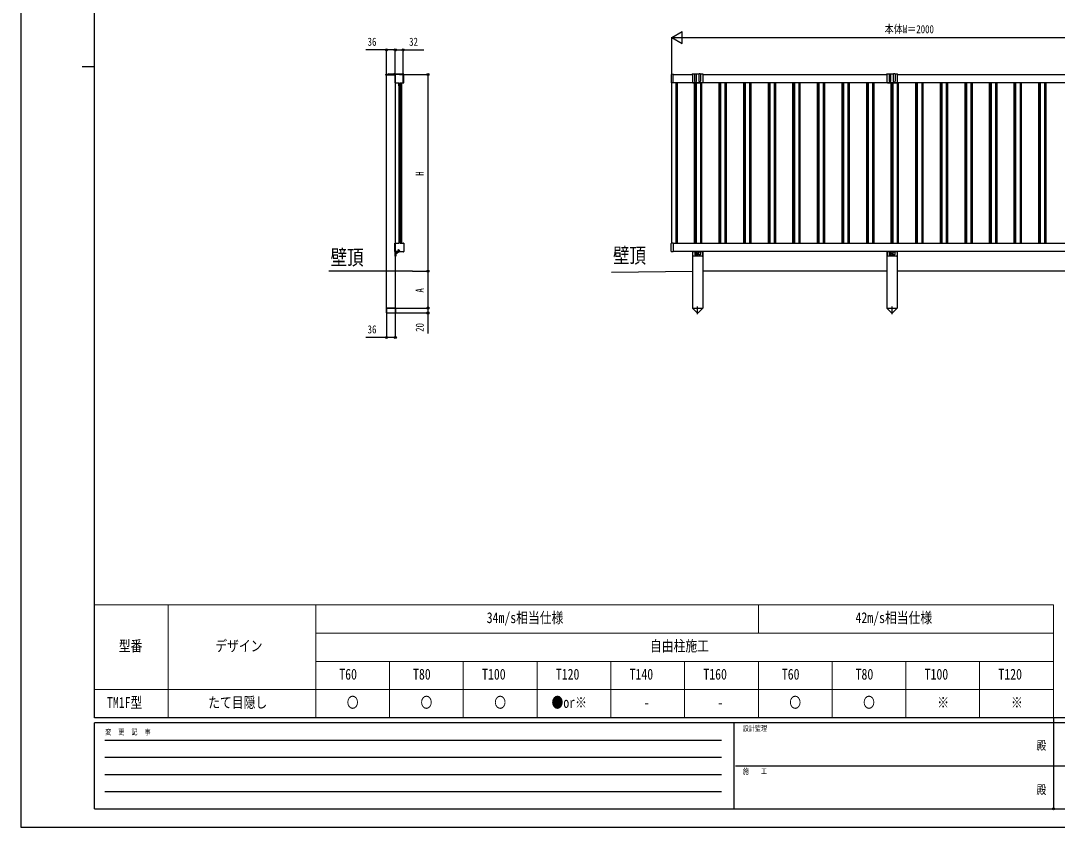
# Model space of a CAD drawing. Units: millimetres, scale not verified. Extents: x -4205 to 4205, y -2970 to 2970.
# Drawn here: x -4205 to 11, y -2970 to 311 of the extents above; entities that cross this region are included whole.
import ezdxf
from ezdxf.enums import TextEntityAlignment as Align

# ---------------------------------------------------------------- set-up
doc = ezdxf.new("R2010")
doc.units = ezdxf.units.MM
doc.header["$LTSCALE"] = 16
doc.header["$PDMODE"] = 32
doc.header["$PDSIZE"] = 8
doc.layers.add('0-1_TABLE1', color=7, linetype='Continuous', lineweight=18)
for name, color, linetype in [('0-2_USER1', 3, 'Continuous'), ('0-3_YKK_A1', 4, 'Continuous'), ('0-4_YKK_D', 6, 'Continuous'), ('0-5_YKK_ZWAK', 7, 'Continuous')]:
    doc.layers.add(name, color=color, linetype=linetype)
doc.styles.add('ＭＳ ゴシック', font='')
doc.styles.get('ＭＳ ゴシック').set_extended_font_data('MS Gothic')

msp = doc.modelspace()

# ---------------------------------------------------------------- linework, layer by layer
at = {"layer": '0-1_TABLE1'}
for p, q in [((-3904.98, -2065), (-4.98, -2065)), ((-3904.98, -2065), (-3904.98, -2525)), ((-3604.98, -2065), (-3604.98, -2525)), ((-3004.98, -2065), (-3004.98, -2525)), ((-1204.98, -2065), (-1204.98, -2180)), ((-4.98, -2065), (-4.98, -2525)), ((-3004.98, -2180), (-4.98, -2180)), ((-3004.98, -2295), (-4.98, -2295)), ((-2704.98, -2295), (-2704.98, -2525)), ((-2404.98, -2295), (-2404.98, -2525)), ((-2104.98, -2295), (-2104.98, -2525)), ((-1804.98, -2295), (-1804.98, -2525)), ((-1504.98, -2295), (-1504.98, -2525)), ((-1204.98, -2295), (-1204.98, -2525)), ((-904.98, -2295), (-904.98, -2525)), ((-604.98, -2295), (-604.98, -2525)), ((-304.98, -2295), (-304.98, -2525)), ((-3904.98, -2410), (-4.98, -2410)), ((-3904.98, -2525), (-4.98, -2525))]:
    msp.add_line(p, q, dxfattribs=at)
at = {"layer": '0-3_YKK_A1'}
for p, q in [((-2719.44, 89.02), (-2719.44, 92.02)), ((-2685.94, 89.02), (-2719.44, 89.02)), ((-2717.94, 93.52), (-2650.45, 93.52)), ((-2717.94, 92.02), (-2717.94, 89.02)), ((-2717.44, -707.91), (-2717.44, 89.02)), ((-2708.14, 94.52), (-2650.15, 94.52)), ((-2688.62, 93.52), (-2680.67, 93.52)), ((-2686.89, 92.02), (-2686.89, 93.52)), ((-2681.44, 93.52), (-2685.94, 89.02)), ((-2683.5, 93.73), (-2684.64, 93.12)), ((-2684.22, 96), (-2684.22, 95.12)), ((-2683.68, 92.22), (-2683.68, 58.72)), ((-2682.57, 95.6), (-2683.5, 93.73)), ((-2683.45, 93.52), (-2683.45, 91.51)), ((-2648.19, 93.2), (-2682.69, 93.2)), ((-2682.39, 92.02), (-2682.39, 93.52)), ((-2681.44, 92.02), (-2681.44, -630.88)), ((-2681.17, 93.52), (-2681.17, 92.02)), ((-2679.74, 93.52), (-2679.74, 92.02)), ((-2666.17, 93.52), (-2666.17, 92.02)), ((-2664.74, 93.52), (-2664.74, 92.02)), ((-2649.74, 58.52), (-2649.44, 92.02)), ((-2648.24, 58.51), (-2647.95, 91)), ((-2647.21, 58.72), (-2647.21, 92.22)), ((-2647.2, 63), (-2646.95, 91.29)), ((-1559.04, 91.79), (-1559.04, 59.15)), ((-1551.36, 93.2), (-1558.1, 92.79)), ((-1551.04, 92.09), (-1473.04, 92.09)), ((-1464.04, 93.49), (-1473.04, 93.49)), ((-1473.04, 93.49), (-1473.04, 88.99)), ((-1473.04, 88.99), (-1473.04, 60.48)), ((-1464.04, 93.49), (-1464.04, 65.01)), ((-1463.04, 94.49), (-1458.04, 94.49)), ((-1447.04, 93.49), (-1457.04, 93.49)), ((-1457.04, 65.01), (-1457.04, 93.49)), ((-1447.04, 93.49), (-1447.04, 65.01)), ((-1441.04, 94.49), (-1446.04, 94.49)), ((-1431.04, 93.49), (-1440.04, 93.49)), ((-1440.04, 93.49), (-1440.04, 65.01)), ((-1431.04, 93.49), (-1431.04, 88.99)), ((-1431.04, 92.09), (-682.04, 92.09)), ((-1431.04, 88.99), (-1431.04, 60.48)), ((-673.04, 93.49), (-682.04, 93.49)), ((-682.04, 93.49), (-682.04, 88.99)), ((-682.04, 88.99), (-682.04, 60.48)), ((-673.04, 93.49), (-673.04, 65.01)), ((-672.04, 94.49), (-667.04, 94.49)), ((-656.04, 93.49), (-666.04, 93.49)), ((-666.04, 65.01), (-666.04, 93.49)), ((-656.04, 93.49), (-656.04, 65.01)), ((-650.04, 94.49), (-655.04, 94.49)), ((-640.04, 93.49), (-649.04, 93.49)), ((-649.04, 93.49), (-649.04, 65.01)), ((-640.04, 93.49), (-640.04, 88.99)), ((-640.04, 92.09), (317.96, 92.09)), ((-640.04, 88.99), (-640.04, 60.48)), ((-2682.69, 57.74), (-2682.47, 57.74)), ((-2682.47, 57.74), (-2682.19, 57.93)), ((-2673.44, 57.99), (-2667.44, 57.99)), ((-2667.45, 49.61), (-2667.45, -585.47)), ((-2667.44, 49.61), (-2667.45, 49.61)), ((-2667.44, 57.22), (-2667.44, 57.99)), ((-2667.44, 45.71), (-2667.44, 57.22)), ((-2666.45, -579.85), (-2666.45, 43.99)), ((-2664.95, -579.64), (-2664.95, 43.78)), ((-2663.44, 45.71), (-2663.44, 57.22)), ((-2662.95, -593.85), (-2662.95, 57.99)), ((-2660.95, -593.85), (-2660.95, 57.99)), ((-2657.44, 57.99), (-2656.44, 57.93)), ((-2656.95, 57.96), (-2656.95, -593.82)), ((-2656.44, 57.93), (-2648.69, 57.93)), ((-2649.74, 58.52), (-2648.24, 58.51)), ((-2648.42, 57.74), (-2648.69, 57.93)), ((-2648.41, 57.74), (-2648.19, 57.74)), ((-1558.49, 58.25), (-1558.49, -594.08)), ((-1551.36, 57.74), (-1558.1, 58.15)), ((-1551.04, 58.04), (-1551.04, 58.72)), ((438.45, 58.09), (-1551.04, 58.09)), ((-1540.69, 58.09), (-1540.69, -593.91)), ((-1535.69, 58.09), (-1535.69, -593.91)), ((-1471.04, 58.48), (-1452.76, 58.48)), ((-1465.69, 58.09), (-1465.69, -593.91)), ((-1461.39, 58.09), (-1461.39, -593.91)), ((-1458.49, 58.09), (-1458.49, -593.91)), ((-1451.33, 58.48), (-1433.04, 58.48)), ((-1440.69, 58.09), (-1440.69, -593.91)), ((-1435.69, 58.09), (-1435.69, -593.91)), ((-1365.69, 58.09), (-1365.69, -593.91)), ((-1361.39, 58.09), (-1361.39, -593.91)), ((-1358.49, 58.09), (-1358.49, -593.91)), ((-1340.69, 58.09), (-1340.69, -593.91)), ((-1335.69, 58.09), (-1335.69, -593.91)), ((-1265.69, 58.09), (-1265.69, -593.91)), ((-1261.39, 58.09), (-1261.39, -593.91)), ((-1258.49, 58.09), (-1258.49, -593.91)), ((-1240.69, 58.09), (-1240.69, -593.91)), ((-1235.69, 58.09), (-1235.69, -593.91)), ((-1165.69, 58.09), (-1165.69, -593.91)), ((-1161.39, 58.09), (-1161.39, -593.91)), ((-1158.49, 58.09), (-1158.49, -593.91)), ((-1140.69, 58.09), (-1140.69, -593.91)), ((-1135.69, 58.09), (-1135.69, -593.91)), ((-1065.69, 58.09), (-1065.69, -593.91)), ((-1061.39, 58.09), (-1061.39, -593.91)), ((-1058.49, 58.09), (-1058.49, -593.91)), ((-1040.69, 58.09), (-1040.69, -593.91)), ((-1035.69, 58.09), (-1035.69, -593.91)), ((-965.69, 58.09), (-965.69, -593.91)), ((-961.39, 58.09), (-961.39, -593.91)), ((-958.49, 58.09), (-958.49, -593.91)), ((-940.69, 58.09), (-940.69, -593.91)), ((-935.69, 58.09), (-935.69, -593.91)), ((-865.69, 58.09), (-865.69, -593.91)), ((-861.39, 58.09), (-861.39, -593.91)), ((-858.49, 58.09), (-858.49, -593.91)), ((-840.69, 58.09), (-840.69, -593.91)), ((-835.69, 58.09), (-835.69, -593.91)), ((-765.69, 58.09), (-765.69, -593.91)), ((-761.39, 58.09), (-761.39, -593.91)), ((-758.49, 58.09), (-758.49, -593.91)), ((-740.69, 58.09), (-740.69, -593.91)), ((-735.69, 58.09), (-735.69, -593.91)), ((-680.04, 58.48), (-661.75, 58.48)), ((-665.69, 58.09), (-665.69, -593.91)), ((-661.39, 58.09), (-661.39, -593.91)), ((-660.32, 58.48), (-642.04, 58.48)), ((-658.49, 58.09), (-658.49, -593.91)), ((-640.69, 58.09), (-640.69, -593.91)), ((-635.69, 58.09), (-635.69, -593.91)), ((-565.69, 58.09), (-565.69, -593.91)), ((-561.39, 58.09), (-561.39, -593.91)), ((-558.49, 58.09), (-558.49, -593.91)), ((-540.69, 58.09), (-540.69, -593.91)), ((-535.69, 58.09), (-535.69, -593.91)), ((-465.69, 58.09), (-465.69, -593.91)), ((-461.39, 58.09), (-461.39, -593.91)), ((-458.49, 58.09), (-458.49, -593.91)), ((-440.69, 58.09), (-440.69, -593.91)), ((-435.69, 58.09), (-435.69, -593.91)), ((-365.69, 58.09), (-365.69, -593.91)), ((-361.39, 58.09), (-361.39, -593.91)), ((-358.49, 58.09), (-358.49, -593.91)), ((-340.69, 58.09), (-340.69, -593.91)), ((-335.69, 58.09), (-335.69, -593.91)), ((-265.69, 58.09), (-265.69, -593.91)), ((-261.39, 58.09), (-261.39, -593.91)), ((-258.49, 58.09), (-258.49, -593.91)), ((-240.69, 58.09), (-240.69, -593.91)), ((-235.69, 58.09), (-235.69, -593.91)), ((-165.69, 58.09), (-165.69, -593.91)), ((-161.39, 58.09), (-161.39, -593.91)), ((-158.49, 58.09), (-158.49, -593.91)), ((-140.69, 58.09), (-140.69, -593.91)), ((-135.69, 58.09), (-135.69, -593.91)), ((-65.69, 58.09), (-65.69, -593.91)), ((-61.39, 58.09), (-61.39, -593.91)), ((-58.49, 58.09), (-58.49, -593.91)), ((-40.69, 58.09), (-40.69, -593.91)), ((-35.69, 58.09), (-35.69, -593.91)), ((-2667.44, -585.47), (-2667.45, -585.47)), ((-2667.44, -581.57), (-2667.44, -593.08)), ((-2663.44, -581.57), (-2663.44, -593.08)), ((-2683.68, -628.08), (-2683.68, -594.58)), ((-2682.69, -593.59), (-2682.47, -593.59)), ((-2648.19, -629.06), (-2682.69, -629.06)), ((-2682.47, -593.6), (-2682.19, -593.79)), ((-2681.44, -646.88), (-2681.44, -630.38)), ((-2679.94, -629.88), (-2679.94, -646.88)), ((-2679.94, -631.63), (-2679.94, -637.88)), ((-2679.94, -631.63), (-2679.44, -631.63)), ((-2679.44, -629.38), (-2668.64, -629.38)), ((-2679.44, -631.63), (-2679.44, -637.88)), ((-2668.14, -627.88), (-2678.94, -627.88)), ((-2678.94, -640.88), (-2678.94, -631.38)), ((-2677.94, -630.38), (-2668.64, -630.38)), ((-2673.44, -593.85), (-2667.44, -593.85)), ((-2670.64, -620.88), (-2671.14, -621.38)), ((-2670.64, -620.88), (-2668.14, -620.88)), ((-2667.64, -622.88), (-2667.64, -627.38)), ((-2667.44, -593.08), (-2667.44, -593.85)), ((-2666.14, -622.88), (-2666.14, -626.88)), ((-2665.14, -624.88), (-2665.14, -626.88)), ((-2657.44, -593.85), (-2656.44, -593.79)), ((-2656.95, -593.88), (-2656.95, -593.88)), ((-2656.44, -593.79), (-2648.69, -593.79)), ((-2648.42, -593.6), (-2648.69, -593.79)), ((-2648.41, -593.59), (-2648.19, -593.59)), ((-2647.21, -594.58), (-2647.21, -628.08)), ((-1559.04, -627.61), (-1559.04, -594.97)), ((-1551.36, -593.56), (-1558.1, -593.97)), ((-1551.36, -629.02), (-1558.1, -628.61)), ((-1551.04, -593.86), (-1551.04, -594.54)), ((-1551.04, -593.91), (438.45, -593.91)), ((438.45, -627.91), (-1551.04, -627.91)), ((-1473.04, -627.91), (-1473.04, -857.91)), ((-1472.54, -627.91), (-1472.54, -644.88)), ((-1463.54, -629.38), (-1472.54, -629.38)), ((-1463.54, -627.88), (-1463.54, -639.88)), ((-1462.54, -630.38), (-1457.54, -630.38)), ((-1456.54, -639.88), (-1456.54, -627.88)), ((-1447.54, -629.38), (-1456.54, -629.38)), ((-1447.54, -639.88), (-1447.54, -627.88)), ((-1441.54, -630.38), (-1446.54, -630.38)), ((-1440.54, -627.88), (-1440.54, -639.88)), ((-1431.54, -629.38), (-1440.54, -629.38)), ((-1431.54, -627.91), (-1431.54, -644.88)), ((-1431.04, -627.91), (-1431.04, -857.91)), ((-682.04, -627.91), (-682.04, -857.91)), ((-681.54, -627.91), (-681.54, -644.88)), ((-672.54, -629.38), (-681.54, -629.38)), ((-672.54, -627.88), (-672.54, -639.88)), ((-671.54, -630.38), (-666.54, -630.38)), ((-665.54, -639.88), (-665.54, -627.88)), ((-656.54, -629.38), (-665.54, -629.38)), ((-656.54, -639.88), (-656.54, -627.88)), ((-650.54, -630.38), (-655.54, -630.38)), ((-649.54, -627.88), (-649.54, -639.88)), ((-640.54, -629.38), (-649.54, -629.38)), ((-640.54, -627.91), (-640.54, -644.88)), ((-640.04, -627.91), (-640.04, -857.91)), ((-2672.44, -635.88), (-2685.48, -635.88)), ((-2681.44, -646.88), (-2681.44, -707.91)), ((-2679.94, -646.88), (-2681.44, -646.88)), ((-2679.94, -646.88), (-2681.44, -646.88)), ((-2679.94, -640.13), (-2679.94, -633.88)), ((-2679.94, -640.13), (-2679.44, -640.13)), ((-2679.44, -640.13), (-2679.44, -633.88)), ((-1433.54, -646.88), (-1470.54, -646.88)), ((-1461.54, -641.88), (-1458.54, -641.88)), ((-1442.54, -641.88), (-1445.54, -641.88)), ((-642.54, -646.88), (-679.54, -646.88)), ((-670.54, -641.88), (-667.54, -641.88)), ((-651.54, -641.88), (-654.54, -641.88)), ((-2612.11, -707.91), (-2951.26, -707.91)), ((-2681.44, -707.91), (-2681.44, -857.91)), ((-1802.69, -711.47), (-1473.04, -708)), ((-682.04, -707.91), (-1431.04, -707.91)), ((317.96, -707.91), (-640.04, -707.91)), ((-2681.24, -858.91), (-2717.64, -858.91)), ((-2717.64, -877.91), (-2681.24, -877.91)), ((-1473.24, -858.91), (-1473.24, -857.91)), ((-1473.24, -857.91), (-1430.84, -857.91)), ((-1473.24, -858.91), (-1455.56, -876.46)), ((-1452.04, -883.42), (-1452.04, -850.95)), ((-1430.84, -858.91), (-1448.52, -876.46)), ((-1430.84, -857.91), (-1430.84, -858.91)), ((-682.24, -858.91), (-682.24, -857.91)), ((-682.24, -857.91), (-639.84, -857.91)), ((-682.24, -858.91), (-664.56, -876.46)), ((-661.04, -883.42), (-661.04, -850.95)), ((-639.84, -858.91), (-657.52, -876.46)), ((-639.84, -857.91), (-639.84, -858.91))]:
    msp.add_line(p, q, dxfattribs=at)
for points in [[(-2649.44, 92.02), (-2682.94, 92.02), (-2717.94, 92.02)], [(-2686.72, 95.6), (-2685.79, 93.73), (-2684.64, 93.12)], [(-2685.07, 96), (-2685.07, 95.12), (-2684.22, 95.12)], [(-1551.04, 58.72), (-1551.04, 92.22), (-1551.04, 92.9)], [(-2682.19, 57.93), (-2674.44, 57.93), (-2673.44, 57.99)], [(-2663.44, 57.22), (-2663.44, 57.99), (-2657.44, 57.99)], [(-2682.19, -593.79), (-2674.44, -593.79), (-2673.44, -593.85)], [(-2671.14, -621.38), (-2671.14, -622.38), (-2668.14, -622.38)], [(-2663.44, -593.08), (-2663.44, -593.85), (-2657.44, -593.85)], [(-1551.04, -594.54), (-1551.04, -628.04), (-1551.04, -628.72)], [(-2677.85, -633.8), (-2679.75, -634.73), (-2680.36, -635.88)], [(-2677.85, -637.95), (-2679.75, -637.02), (-2680.36, -635.88)], [(-2681.44, -857.91), (-2717.44, -857.91), (-2717.44, -707.91)], [(-2717.64, -877.91), (-2717.64, -857.91), (-2681.24, -857.91), (-2681.24, -877.91)]]:
    msp.add_lwpolyline(points, dxfattribs=at)
for centre, radius in [((-1452.04, -635.88), 2.1), ((-1452.04, -642.88), 1.65), ((-661.04, -635.88), 2.1), ((-661.04, -642.88), 1.65)]:
    msp.add_circle(centre, radius, dxfattribs=at)
for centre, radius, start, end in [((-2717.94, 92.02), 1.5, 90, 180), ((-2708.14, 93.52), 1, 90, 180), ((-2688.62, 93.8), 0.274, 142.28591, 270), ((-2684.64, 90.72), 5.3, 94.59941, 142.28591), ((-2684.64, 90.72), 5.3, 37.71409, 85.40059), ((-2682.69, 92.22), 0.981, 90, 180), ((-2680.67, 93.8), 0.274, 270, 37.71409), ((-2650.45, 91.02), 2.5, 359.5, 90), ((-2650.15, 91.32), 3.2, 359.5, 90), ((-2648.19, 92.22), 0.981, 0, 90), ((-1558.04, 91.79), 1, 93.5, 180), ((-1551.34, 92.9), 0.3, 0, 93.5), ((-1473.04, 91.49), 2, 90, 162.54246), ((-1463.04, 93.49), 1, 90, 180), ((-1458.04, 93.49), 1, 0, 90), ((-1446.04, 93.49), 1, 90, 180), ((-1441.04, 93.49), 1, 0, 90), ((-1431.04, 91.49), 2, 17.45754, 90), ((-682.04, 91.49), 2, 90, 162.54246), ((-672.04, 93.49), 1, 90, 180), ((-667.04, 93.49), 1, 0, 90), ((-655.04, 93.49), 1, 90, 180), ((-650.04, 93.49), 1, 0, 90), ((-640.04, 91.49), 2, 17.45754, 90), ((-2682.69, 58.72), 0.981, 180, 270), ((-2648.2, 63.01), 1, 269.5, 359.5), ((-2648.19, 58.72), 0.981, 270, 0), ((-1558.04, 59.15), 1, 180, 266.5), ((-1551.34, 58.04), 0.3, 266.5, 0), ((-1471.04, 60.48), 2, 180, 270), ((-1460.54, 65.01), 3.5, 180.00009, 359.99984), ((-1452.04, 57.78), 1, 44.427, 135.573), ((-1443.54, 65.01), 3.5, 180.00016, 359.99991), ((-1433.04, 60.48), 2, 270, 0), ((-680.04, 60.48), 2, 180, 270), ((-669.54, 65.01), 3.5, 180.00009, 359.99984), ((-661.04, 57.78), 1, 44.427, 135.573), ((-652.54, 65.01), 3.5, 180.00016, 359.99991), ((-642.04, 60.48), 2, 270, 0), ((-2682.69, -594.58), 0.981, 90, 180), ((-2682.69, -628.08), 0.981, 180, 270), ((-2678.94, -630.38), 2.5, 90, 180), ((-2679.44, -629.88), 0.5, 90, 180), ((-2682.98, -635.88), 5.53, 43.21261, 50.20587), ((-2682.98, -635.88), 5.53, 316.78739, 43.21261), ((-2677.94, -631.38), 1, 90, 180), ((-2668.64, -626.88), 2.5, 270, 0), ((-2668.64, -626.88), 3.5, 270, 0), ((-2668.14, -622.88), 2, 0, 90), ((-2668.14, -622.88), 0.5, 0, 90), ((-2668.14, -627.38), 0.5, 270, 0), ((-2666.14, -624.88), 1, 0, 90), ((-2648.19, -594.58), 0.981, 0, 90), ((-2648.19, -628.08), 0.981, 270, 0), ((-1558.04, -594.97), 1, 93.5, 180), ((-1558.04, -627.61), 1, 180, 266.5), ((-1551.34, -593.86), 0.3, 0, 93.5), ((-1551.34, -628.72), 0.3, 266.5, 0), ((-1462.54, -629.38), 1, 180, 270), ((-1457.54, -629.38), 1, 270, 0), ((-1446.54, -629.38), 1, 180, 270), ((-1441.54, -629.38), 1, 270, 0), ((-671.54, -629.38), 1, 180, 270), ((-666.54, -629.38), 1, 270, 0), ((-655.54, -629.38), 1, 180, 270), ((-650.54, -629.38), 1, 270, 0), ((-2679.94, -640.88), 1, 270, 0), ((-2679.94, -640.88), 1, 270, 0), ((-2682.98, -635.88), 5.53, 309.79413, 316.78739), ((-1470.54, -644.88), 2, 180, 270), ((-1461.54, -639.88), 2, 180, 270), ((-1458.54, -639.88), 2, 270, 0), ((-1445.54, -639.88), 2, 180, 270), ((-1442.54, -639.88), 2, 270, 0), ((-1433.54, -644.88), 2, 270, 0), ((-679.54, -644.88), 2, 180, 270), ((-670.54, -639.88), 2, 180, 270), ((-667.54, -639.88), 2, 270, 0), ((-654.54, -639.88), 2, 180, 270), ((-651.54, -639.88), 2, 270, 0), ((-642.54, -644.88), 2, 270, 0), ((-1452.04, -872.91), 5, 225.20979, 314.79021), ((-1452.04, -872.91), 5, 225.20979, 314.79021), ((-661.04, -872.91), 5, 225.20979, 314.79021), ((-661.04, -872.91), 5, 225.20979, 314.79021)]:
    msp.add_arc(centre, radius, start, end, dxfattribs=at)
for centre, major_axis, start_param, end_param in [((-2665.44, 45.72), (-1.42, -1.42), 5.4996506, 7.06672), ((-2665.45, 45.72), (-1.42, 1.42), 2.358058, 3.9251274), ((-2665.44, -581.58), (-1.42, 1.42), 5.4996506, 7.06672), ((-2665.45, -581.58), (-1.42, -1.42), 2.358058, 3.9251274)]:
    msp.add_ellipse(centre, major_axis=major_axis, ratio=0.99628, start_param=start_param, end_param=end_param, dxfattribs=at)
at = {"layer": '0-4_YKK_D'}
for p, q in [((-1557.04, 243.09), (-1514.61, 267.59)), ((-1514.61, 218.59), (-1514.61, 267.59)), ((-1557.04, 93.09), (-1557.04, 244.09)), ((-1557.04, 243.09), (-1514.61, 218.59)), ((-1557.04, 243.09), (-1472.17, 243.09)), ((-1508.04, 243.09), (393.96, 243.09)), ((-2717.44, 90.02), (-2717.44, 193.09)), ((-2681.44, 93.02), (-2681.44, 193.09)), ((-2681.44, 90.02), (-2681.44, 193.09)), ((-2649.44, 88.94), (-2649.44, 193.09)), ((-2664.42, 92.02), (-2547.84, 92.02)), ((-2548.84, 92.02), (-2548.84, -707.91)), ((-2611.11, -707.91), (-2547.84, -707.91)), ((-2611.11, -707.91), (-2547.84, -707.91)), ((-2548.84, -707.91), (-2548.84, -857.91)), ((-2717.44, -858.91), (-2717.44, -978.91)), ((-2681.44, -858.91), (-2681.44, -978.91)), ((-2680.24, -857.91), (-2547.84, -857.91)), ((-2680.24, -857.91), (-2547.84, -857.91)), ((-2680.24, -877.91), (-2547.84, -877.91))]:
    msp.add_line(p, q, dxfattribs=at)
for points in [[(-2681.44, 192.09), (-2717.44, 192.09), (-2801.24, 192.09)], [(-2681.44, 192.09), (-2649.44, 192.09), (-2565.64, 192.09)], [(-2548.84, -857.91), (-2548.84, -877.91), (-2548.84, -961.71)], [(-2681.44, -977.91), (-2717.44, -977.91), (-2801.24, -977.91)]]:
    msp.add_lwpolyline(points, dxfattribs=at)
for centre in [(-2717.44, 192.09), (-2681.44, 192.09), (-2681.44, 192.09), (-2649.44, 192.09), (-2548.84, 92.02), (-2548.84, -707.91), (-2548.84, -707.91), (-2548.84, -857.91), (-2548.84, -857.91), (-2548.84, -877.91), (-2717.44, -977.91), (-2681.44, -977.91)]:
    msp.add_circle(centre, 4.25, dxfattribs=at)
at = {"layer": '0-5_YKK_ZWAK'}
for p, q in [((-3904.98, -2525), (-3904.98, 2775)), ((-3954.98, 125), (-3904.98, 125)), ((3895.02, -2525), (-3904.98, -2525)), ((-4.98, -2525), (-4.98, -2895)), ((-1304.98, -2545), (-3904.98, -2545)), ((-3904.98, -2895), (-3904.98, -2545)), ((-1304.98, -2545), (-1304.98, -2895)), ((-4.98, -2545), (-1304.98, -2545)), ((1295.02, -2545), (-4.98, -2545)), ((-3862.48, -2615), (-1354.98, -2615)), ((-3862.48, -2685), (-1354.98, -2685)), ((-1297.48, -2720), (-4.98, -2720)), ((-4.98, -2720), (1295.02, -2720)), ((-3862.48, -2755), (-1354.98, -2755)), ((-3862.48, -2825), (-1354.98, -2825)), ((-3904.98, -2895), (-1304.98, -2895)), ((-1304.98, -2895), (-4.98, -2895)), ((-4.98, -2895), (1295.02, -2895))]:
    msp.add_line(p, q, dxfattribs=at)
msp.add_lwpolyline([(-4205, -2970), (4205, -2970), (4205, 2970), (-4205, 2970)], close=True, dxfattribs=at)
msp.add_point((-4.98, -2895), dxfattribs=at)

# ---------------------------------------------------------------- texts
at = {"layer": '0-1_TABLE1', "style": 'ＭＳ ゴシック', "width": 0.8}
for s, p in [('34m/s相当仕様', (-2309.78, -2152.5)), ('42m/s相当仕様', (-809.78, -2152.5)), ('型番', (-3806.18, -2267.5)), ('デザイン', (-3413.78, -2267.5)), ('自由柱施工', (-1645.78, -2267.5)), ('T60', (-2909.38, -2382.5)), ('T80', (-2609.38, -2382.5)), ('T100', (-2328.58, -2382.5)), ('T120', (-2028.58, -2382.5)), ('T140', (-1728.58, -2382.5)), ('T160', (-1428.58, -2382.5)), ('T60', (-1109.38, -2382.5)), ('T80', (-809.38, -2382.5)), ('T100', (-528.58, -2382.5)), ('T120', (-228.58, -2382.5)), ('TM1F型', (-3854.18, -2497.5)), ('たて目隠し', (-3442.58, -2497.5)), ('〇', (-2878.98, -2497.5)), ('〇', (-2578.98, -2497.5)), ('〇', (-2278.98, -2497.5)), ('●or※', (-2046.18, -2497.5)), ('〇', (-1078.98, -2497.5)), ('〇', (-778.98, -2497.5)), ('※', (-477.38, -2497.5)), ('※', (-177.38, -2497.5)), ('-', (-1670.98, -2497.5)), ('-', (-1370.98, -2497.5))]:
    msp.add_text(s, height=43.99, dxfattribs=at).set_placement(p, align=Align.BOTTOM_LEFT)
at = {"layer": '0-2_USER1', "style": 'ＭＳ ゴシック', "width": 0.8}
for p in [(-2944.74, -700.93), (-1796.17, -693.12)]:
    msp.add_text('壁頂', height=61.58, dxfattribs=at).set_placement(p, align=Align.BOTTOM_LEFT)
at = {"layer": '0-4_YKK_D', "style": 'ＭＳ ゴシック', "width": 0.8}
for s, p in [('本体W＝2000', (-691.44, 250.09)), ('36', (-2794.24, 199.09)), ('32', (-2625.44, 199.09)), ('36', (-2794.24, -970.91))]:
    msp.add_text(s, height=32.99, dxfattribs=at).set_placement(p, align=Align.BOTTOM_LEFT)
for s, p in [('H', (-2555.84, -319.94)), ('A', (-2555.84, -794.91)), ('20', (-2555.84, -954.71))]:
    msp.add_text(s, height=32.99, rotation=90, dxfattribs=at).set_placement(p, align=Align.BOTTOM_LEFT)
at = {"layer": '0-5_YKK_ZWAK', "style": 'ＭＳ ゴシック', "width": 0.8}
for s, height, p in [('変  更  記  事', 21.99, (-3861.31, -2600)), ('設計監理', 21.99, (-1268.31, -2585)), ('殿', 36.66, (-73.67, -2665.83)), ('施\u3000\u3000工', 21.99, (-1268.31, -2760)), ('殿', 36.66, (-73.67, -2845.83))]:
    msp.add_text(s, height=height, dxfattribs=at).set_placement(p, align=Align.BOTTOM_LEFT)

doc.saveas('drawing.dxf')
